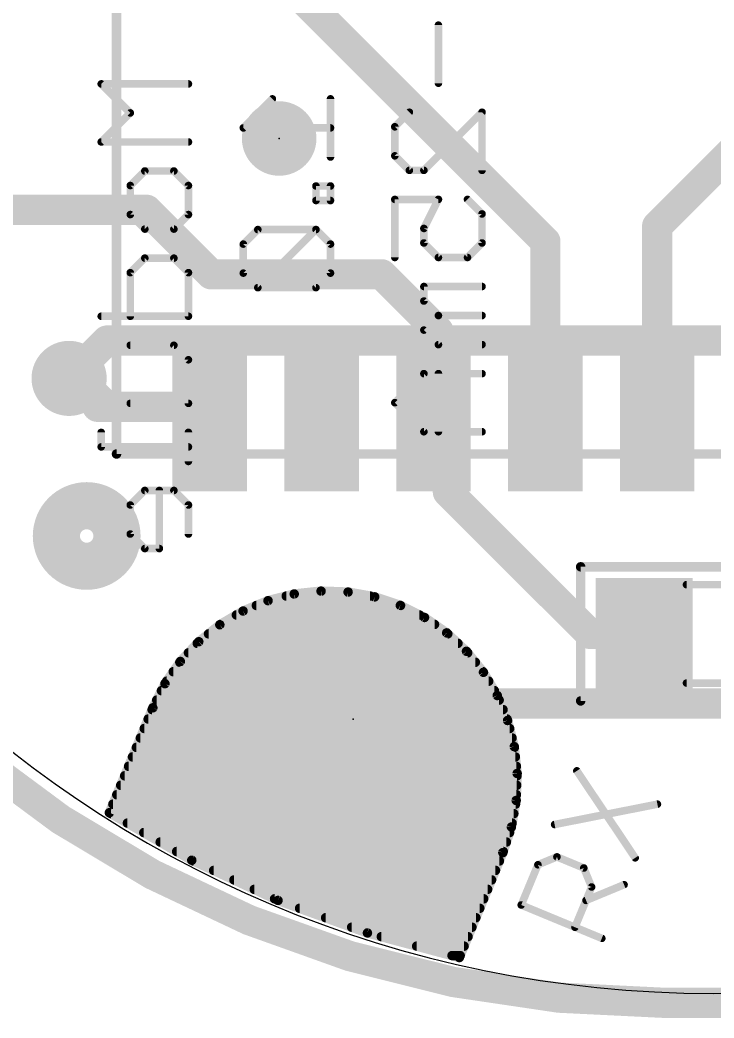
# Model space of a CAD drawing. Extents: x -15.4 to 15.4, y -15.6 to 15.4.
# Drawn here: x -9.29 to 0.01, y -15.57 to -2.17 of the extents above; entities that cross this region are included whole.
import ezdxf

# ---------------------------------------------------------------- set-up
doc = ezdxf.new("R2010")
doc.units = 0
for name, color, linetype in [('1', 12, 'CONTINUOUS'), ('16', 132, 'CONTINUOUS'), ('17', 110, 'CONTINUOUS'), ('18', 110, 'CONTINUOUS'), ('20', 53, 'CONTINUOUS'), ('21', 40, 'CONTINUOUS'), ('23', 53, 'CONTINUOUS'), ('51', 253, 'CONTINUOUS'), ('52', 253, 'CONTINUOUS')]:
    doc.layers.add(name, color=color, linetype=linetype)

# ---------------------------------------------------------------- blocks, each defined once
blk = doc.blocks.new('RECT')
blk.add_solid([(-0.5, -0.5), (0.5, -0.5), (-0.5, 0.5), (0.5, 0.5)])
blk = doc.blocks.new('PIE')
at = {"const_width": 0.5}
blk.add_lwpolyline([(0, -0.25, 1), (0, 0.25, 1), (0, -0.25)], format="xyb", dxfattribs=at)
blk = doc.blocks.new('ROUNDP')
at = {"const_width": 0.5}
blk.add_lwpolyline([(0, -0.25, 1), (0, 0.25, 1), (0, -0.25)], format="xyb", dxfattribs=at)
blk = doc.blocks.new('ROUNDV')
at = {"const_width": 0.5}
blk.add_lwpolyline([(0, -0.25, 1), (0, 0.25, 1), (0, -0.25)], format="xyb", dxfattribs=at)

msp = doc.modelspace()

# ---------------------------------------------------------------- linework, layer by layer
at = {"layer": '1'}
for points, const_width in [([(-2.25, -5.1469), (-11.684, 4.2871)], 0.4064), ([(-0.75, -4.941), (3.048, -1.143)], 0.4064), ([(-7.5971, -4.7219), (-11.684, -4.7219)], 0.4064), ([(-7.5971, -4.7219), (-6.731, -5.588)], 0.4064), ([(-0.75, -7.5), (-0.75, -4.941)], 0.4064), ([(-2.25, -7.5), (-2.25, -5.1469)], 0.4064), ([(-6.731, -5.588), (-4.445, -5.588)], 0.4064), ([(-4.445, -5.588), (-3.683, -6.35)], 0.4064), ([(-3.683, -6.35), (-3.683, -7.433)], 0.4064), ([(-8.636, -6.985), (-8.509, -6.985)], 0.4064), ([(-8.509, -6.985), (-8.128, -7.366)], 0.4064), ([(-8.128, -7.366), (-8.255, -7.366)], 0.4064), ([(-6.884, -7.366), (-8.128, -7.366)], 0.4064), ([(-6.75, -7.5), (-6.884, -7.366)], 0.4064), ([(-3.683, -7.433), (-3.75, -7.5)], 0.4064), ([(-3.556, -7.694), (-3.75, -7.5)], 0.4064), ([(-3.556, -8.509), (-3.556, -7.694)], 0.4064), ([(-1.651, -10.414), (-3.556, -8.509)], 0.4064), ([(-5.2569, -9.8399), (-5.6172, -9.8787)], 0.127), ([(-4.8947, -9.8529), (-5.2569, -9.8399)], 0.127), ([(-5.9683, -9.9683), (-6.3032, -10.107)], 0.127), ([(-5.6172, -9.8787), (-5.9683, -9.9683)], 0.127), ([(-5.7242, -9.906), (-4.6003, -9.906)], 0.127), ([(-4.538, -9.9172), (-4.8947, -9.8529)], 0.127), ([(-4.1942, -10.0317), (-4.538, -9.9172)], 0.127), ([(-6.3032, -10.107), (-6.6148, -10.2919)], 0.127), ([(-6.1245, -10.033), (-4.1915, -10.033)], 0.127), ([(-3.8701, -10.1939), (-4.1942, -10.0317)], 0.127), ([(-6.3925, -10.16), (-3.9378, -10.16)], 0.127), ([(-3.5724, -10.4006), (-3.8701, -10.1939)], 0.127), ([(-6.6148, -10.2919), (-6.897, -10.5193)], 0.127), ([(-6.6065, -10.287), (-3.736, -10.287)], 0.127), ([(-0.926, -10.414), (-1.651, -10.414)], 0.4064), ([(-6.7663, -10.414), (-3.558, -10.414)], 0.127), ([(-3.3072, -10.6475), (-3.5724, -10.4006)], 0.127), ([(-6.897, -10.5193), (-7.144, -10.7846)], 0.127), ([(-6.9172, -10.541), (-3.4216, -10.541)], 0.127), ([(-7.0354, -10.668), (-3.2907, -10.668)], 0.127), ([(-3.0798, -10.9297), (-3.3072, -10.6475)], 0.127), ([(-7.144, -10.7846), (-7.3506, -11.0822)], 0.127), ([(-7.1512, -10.795), (-3.1883, -10.795)], 0.127), ([(-7.2394, -10.922), (-3.086, -10.922)], 0.127), ([(-2.8949, -11.2414), (-3.0798, -10.9297)], 0.127), ([(-7.3506, -11.0822), (-7.5129, -11.4063)], 0.127), ([(-7.3976, -11.176), (-2.9337, -11.176)], 0.127), ([(-7.3276, -11.049), (-3.009, -11.049)], 0.127), ([(-7.4611, -11.303), (-2.8693, -11.303)], 0.127), ([(-2.7562, -11.5762), (-2.8949, -11.2414)], 0.127), ([(-7.5129, -11.4063), (-8.0961, -12.8143)], 0.127), ([(-7.5227, -11.43), (-2.8167, -11.43)], 0.127), ([(-7.5753, -11.557), (-2.7641, -11.557)], 0.127), ([(-2.6666, -11.9273), (-2.7562, -11.5762)], 0.127), ([(-7.6279, -11.684), (-2.7287, -11.684)], 0.127), ([(-7.6805, -11.811), (-2.6963, -11.811)], 0.127), ([(-7.7331, -11.938), (-2.6654, -11.938)], 0.127), ([(-2.6278, -12.2877), (-2.6666, -11.9273)], 0.127), ([(-7.7857, -12.065), (-2.6518, -12.065)], 0.127), ([(-7.8383, -12.192), (-2.6381, -12.192)], 0.127), ([(-7.8909, -12.319), (-2.6289, -12.319)], 0.127), ([(-2.6408, -12.6498), (-2.6278, -12.2877)], 0.127), ([(-7.9435, -12.446), (-2.6335, -12.446)], 0.127), ([(-7.9961, -12.573), (-2.638, -12.573)], 0.127), ([(-2.7051, -13.0065), (-2.6408, -12.6498)], 0.127), ([(-8.0487, -12.7), (-2.6498, -12.7)], 0.127), ([(-8.0961, -12.8143), (-6.991, -13.4523)], 0.127), ([(-8.0741, -12.827), (-2.6727, -12.827)], 0.127), ([(-7.8541, -12.954), (-2.6956, -12.954)], 0.127), ([(-2.8196, -13.3503), (-2.7051, -13.0065)], 0.127), ([(-7.6341, -13.081), (-2.7299, -13.081)], 0.127), ([(-7.4142, -13.208), (-2.7722, -13.208)], 0.127), ([(-7.1942, -13.335), (-2.8144, -13.335)], 0.127), ([(-6.991, -13.4523), (-5.8345, -13.9916)], 0.127), ([(-3.4028, -14.7583), (-2.8196, -13.3503)], 0.127), ([(-6.9702, -13.462), (-2.8658, -13.462)], 0.127), ([(-6.6979, -13.589), (-2.9184, -13.589)], 0.127), ([(-6.4255, -13.716), (-2.971, -13.716)], 0.127), ([(-6.1532, -13.843), (-3.0236, -13.843)], 0.127), ([(-5.8808, -13.97), (-3.0762, -13.97)], 0.127), ([(-5.8345, -13.9916), (-4.6353, -14.4281)], 0.127), ([(-5.5449, -14.097), (-3.1288, -14.097)], 0.127), ([(-5.196, -14.224), (-3.1814, -14.224)], 0.127), ([(-4.8471, -14.351), (-3.234, -14.351)], 0.127), ([(-4.6353, -14.4281), (-3.4028, -14.7583)], 0.127), ([(-4.449, -14.478), (-3.2866, -14.478)], 0.127), ([(-3.975, -14.605), (-3.3392, -14.605)], 0.127), ([(-3.501, -14.732), (-3.3919, -14.732)], 0.127)]:
    msp.add_lwpolyline(points, dxfattribs=dict(at, const_width=const_width))
for points, const_width in [([(-7.5253, -4.65, 1), (-7.669, -4.7937)], 0.2032), ([(-7.5971, -4.8235, 1), (-7.5971, -4.6203)], 0.2032), ([(-0.6484, -4.941, 1), (-0.8516, -4.941)], 0.2032), ([(-0.8218, -4.8692, 1), (-0.6782, -5.0128)], 0.2032), ([(-2.1484, -5.1469, 1), (-2.3516, -5.1469)], 0.2032), ([(-2.3218, -5.2188, 1), (-2.1782, -5.0751)], 0.2032), ([(-6.731, -5.4864, 1), (-6.731, -5.6896)], 0.2032), ([(-6.8028, -5.6598, 1), (-6.6592, -5.5162)], 0.2032), ([(-4.3732, -5.5162, 1), (-4.5168, -5.6598)], 0.2032), ([(-4.445, -5.6896, 1), (-4.445, -5.4864)], 0.2032), ([(-3.5814, -6.35, 1), (-3.7846, -6.35)], 0.2032), ([(-3.7548, -6.4218, 1), (-3.6112, -6.2782)], 0.2032), ([(-8.636, -6.8834, 1), (-8.636, -7.0866)], 0.2032), ([(-8.4372, -6.9132, 1), (-8.5808, -7.0568)], 0.2032), ([(-8.509, -7.0866, 1), (-8.509, -6.8834)], 0.2032), ([(-8.255, -7.2644, 1), (-8.255, -7.4676)], 0.2032), ([(-8.128, -7.2644, 1), (-8.128, -7.4676)], 0.2032), ([(-8.1998, -7.4378, 1), (-8.0562, -7.2942)], 0.2032), ([(-8.128, -7.4676, 1), (-8.128, -7.2644)], 0.2032), ([(-6.8122, -7.2942, 1), (-6.9558, -7.4378)], 0.2032), ([(-6.884, -7.4676, 1), (-6.884, -7.2644)], 0.2032), ([(-3.6112, -7.5048, 1), (-3.7548, -7.3612)], 0.2032), ([(-6.8218, -7.5718, 1), (-6.6782, -7.4282)], 0.2032), ([(-3.6782, -7.4282, 1), (-3.8218, -7.5718)], 0.2032), ([(-3.8218, -7.4282, 1), (-3.6782, -7.5718)], 0.2032), ([(-3.7846, -7.433, 1), (-3.5814, -7.433)], 0.2032), ([(-3.4544, -7.694, 1), (-3.6576, -7.694)], 0.2032), ([(-2.3516, -7.5, 1), (-2.1484, -7.5)], 0.2032), ([(-0.8516, -7.5, 1), (-0.6484, -7.5)], 0.2032), ([(-3.6278, -7.7658, 1), (-3.4842, -7.6222)], 0.2032), ([(-3.6576, -8.509, 1), (-3.4544, -8.509)], 0.2032), ([(-3.4842, -8.4372, 1), (-3.6278, -8.5808)], 0.2032), ([(-5.2557, -9.8082, 1), (-5.258, -9.8717)], 0.0635), ([(-5.2535, -9.8715, 1), (-5.2603, -9.8084)], 0.0635), ([(-5.9762, -9.9375, 1), (-5.9605, -9.9991)], 0.0635), ([(-5.9562, -9.9976, 1), (-5.9805, -9.939)], 0.0635), ([(-5.7242, -9.8742, 1), (-5.7242, -9.9378)], 0.0635), ([(-5.6206, -9.8471, 1), (-5.6138, -9.9103)], 0.0635), ([(-5.6093, -9.9094, 1), (-5.625, -9.8479)], 0.0635), ([(-4.8891, -9.8216, 1), (-4.9003, -9.8841)], 0.0635), ([(-4.8958, -9.8846, 1), (-4.8936, -9.8211)], 0.0635), ([(-4.6003, -9.9378, 1), (-4.6003, -9.8742)], 0.0635), ([(-4.528, -9.8871, 1), (-4.5481, -9.9474)], 0.0635), ([(-4.5437, -9.9485, 1), (-4.5324, -9.886)], 0.0635), ([(-6.3153, -10.0777, 1), (-6.291, -10.1363)], 0.0635), ([(-6.287, -10.1343, 1), (-6.3194, -10.0797)], 0.0635), ([(-6.1245, -10.0013, 1), (-6.1245, -10.0648)], 0.0635), ([(-4.18, -10.0033, 1), (-4.2084, -10.0601)], 0.0635), ([(-4.2042, -10.0618, 1), (-4.1842, -10.0015)], 0.0635), ([(-4.1915, -10.0648, 1), (-4.1915, -10.0013)], 0.0635), ([(-6.3925, -10.1282, 1), (-6.3925, -10.1918)], 0.0635), ([(-3.9378, -10.1918, 1), (-3.9378, -10.1282)], 0.0635), ([(-3.852, -10.1678, 1), (-3.8882, -10.22)], 0.0635), ([(-3.8843, -10.2223, 1), (-3.8559, -10.1655)], 0.0635), ([(-6.631, -10.2646, 1), (-6.5986, -10.3192)], 0.0635), ([(-6.6065, -10.2553, 1), (-6.6065, -10.3188)], 0.0635), ([(-6.5949, -10.3166, 1), (-6.6347, -10.2672)], 0.0635), ([(-3.736, -10.3188, 1), (-3.736, -10.2553)], 0.0635), ([(-1.651, -10.3124, 1), (-1.651, -10.5156)], 0.2032), ([(-1.7228, -10.4858, 1), (-1.5792, -10.3422)], 0.2032), ([(-0.926, -10.5156, 1), (-0.926, -10.3124)], 0.2032), ([(-6.7663, -10.3822, 1), (-6.7663, -10.4458)], 0.0635), ([(-3.5508, -10.3773, 1), (-3.5941, -10.4238)], 0.0635), ([(-3.5905, -10.4267, 1), (-3.5543, -10.3745)], 0.0635), ([(-3.558, -10.4458, 1), (-3.558, -10.3822)], 0.0635), ([(-6.9172, -10.5092, 1), (-6.9172, -10.5728)], 0.0635), ([(-6.9169, -10.4946, 1), (-6.8771, -10.544)], 0.0635), ([(-6.8738, -10.541, 1), (-6.9202, -10.4977)], 0.0635), ([(-3.4216, -10.5728, 1), (-3.4216, -10.5092)], 0.0635), ([(-7.0354, -10.6363, 1), (-7.0354, -10.6998)], 0.0635), ([(-3.2825, -10.6276, 1), (-3.3319, -10.6674)], 0.0635), ([(-3.3288, -10.6708, 1), (-3.2856, -10.6243)], 0.0635), ([(-3.2907, -10.6998, 1), (-3.2907, -10.6363)], 0.0635), ([(-7.1512, -10.7632, 1), (-7.1512, -10.8268)], 0.0635), ([(-7.1672, -10.7629, 1), (-7.1207, -10.8062)], 0.0635), ([(-7.1179, -10.8027, 1), (-7.17, -10.7664)], 0.0635), ([(-3.1883, -10.8268, 1), (-3.1883, -10.7632)], 0.0635), ([(-7.2394, -10.8902, 1), (-7.2394, -10.9538)], 0.0635), ([(-3.0525, -10.9135, 1), (-3.1071, -10.9459)], 0.0635), ([(-3.1045, -10.9496, 1), (-3.0551, -10.9098)], 0.0635), ([(-3.086, -10.9538, 1), (-3.086, -10.8902)], 0.0635), ([(-7.3976, -11.1442, 1), (-7.3976, -11.2078)], 0.0635), ([(-7.3767, -11.0641, 1), (-7.3246, -11.1004)], 0.0635), ([(-7.3222, -11.0965, 1), (-7.379, -11.068)], 0.0635), ([(-7.3276, -11.0173, 1), (-7.3276, -11.0808)], 0.0635), ([(-3.009, -11.0808, 1), (-3.009, -11.0173)], 0.0635), ([(-2.9337, -11.2078, 1), (-2.9337, -11.1442)], 0.0635), ([(-7.4611, -11.2713, 1), (-7.4611, -11.3348)], 0.0635), ([(-2.8655, -11.2292, 1), (-2.9242, -11.2535)], 0.0635), ([(-2.9222, -11.2576, 1), (-2.8676, -11.2252)], 0.0635), ([(-2.8693, -11.3348, 1), (-2.8693, -11.2713)], 0.0635), ([(-7.5227, -11.3982, 1), (-7.5227, -11.4618)], 0.0635), ([(-7.5413, -11.3921, 1), (-7.4845, -11.4205)], 0.0635), ([(-7.4835, -11.4185, 1), (-7.5422, -11.3942)], 0.0635), ([(-2.8167, -11.4618, 1), (-2.8167, -11.3982)], 0.0635), ([(-7.5753, -11.5252, 1), (-7.5753, -11.5888)], 0.0635), ([(-2.7254, -11.5683, 1), (-2.7869, -11.584)], 0.0635), ([(-2.7641, -11.5888, 1), (-2.7641, -11.5252)], 0.0635), ([(-7.6279, -11.6523, 1), (-7.6279, -11.7158)], 0.0635), ([(-2.7855, -11.5883, 1), (-2.7269, -11.564)], 0.0635), ([(-2.7287, -11.7158, 1), (-2.7287, -11.6523)], 0.0635), ([(-7.6805, -11.7792, 1), (-7.6805, -11.8428)], 0.0635), ([(-2.6963, -11.8428, 1), (-2.6963, -11.7792)], 0.0635), ([(-7.7331, -11.9063, 1), (-7.7331, -11.9698)], 0.0635), ([(-2.635, -11.9239, 1), (-2.6981, -11.9307)], 0.0635), ([(-2.6973, -11.9352, 1), (-2.6358, -11.9195)], 0.0635), ([(-2.6654, -11.9698, 1), (-2.6654, -11.9063)], 0.0635), ([(-7.7857, -12.0333, 1), (-7.7857, -12.0968)], 0.0635), ([(-2.6518, -12.0968, 1), (-2.6518, -12.0333)], 0.0635), ([(-7.8383, -12.1602, 1), (-7.8383, -12.2238)], 0.0635), ([(-2.6381, -12.2238, 1), (-2.6381, -12.1602)], 0.0635), ([(-7.8909, -12.2873, 1), (-7.8909, -12.3508)], 0.0635), ([(-2.5961, -12.2888, 1), (-2.6596, -12.2865)], 0.0635), ([(-2.6594, -12.2911, 1), (-2.5963, -12.2843)], 0.0635), ([(-2.6289, -12.3508, 1), (-2.6289, -12.2873)], 0.0635), ([(-7.9435, -12.4142, 1), (-7.9435, -12.4778)], 0.0635), ([(-2.6335, -12.4778, 1), (-2.6335, -12.4142)], 0.0635), ([(-7.9961, -12.5412, 1), (-7.9961, -12.6048)], 0.0635), ([(-2.6095, -12.6555, 1), (-2.672, -12.6442)], 0.0635), ([(-2.638, -12.6048, 1), (-2.638, -12.5412)], 0.0635), ([(-8.0487, -12.6683, 1), (-8.0487, -12.7318)], 0.0635), ([(-2.6725, -12.6487, 1), (-2.609, -12.651)], 0.0635), ([(-2.6498, -12.7318, 1), (-2.6498, -12.6683)], 0.0635), ([(-8.1254, -12.8022, 1), (-8.0667, -12.8265)], 0.0635), ([(-8.0802, -12.7868, 1), (-8.1119, -12.8418)], 0.0635), ([(-8.0741, -12.7952, 1), (-8.0741, -12.8588)], 0.0635), ([(-2.6727, -12.8588, 1), (-2.6727, -12.7952)], 0.0635), ([(-7.8541, -12.9223, 1), (-7.8541, -12.9858)], 0.0635), ([(-2.7363, -13.0009, 1), (-2.6739, -13.0121)], 0.0635), ([(-2.675, -13.0165, 1), (-2.7352, -12.9965)], 0.0635), ([(-2.6956, -12.9858, 1), (-2.6956, -12.9223)], 0.0635), ([(-7.6341, -13.0493, 1), (-7.6341, -13.1128)], 0.0635), ([(-2.7299, -13.1128, 1), (-2.7299, -13.0493)], 0.0635), ([(-7.4142, -13.1762, 1), (-7.4142, -13.2398)], 0.0635), ([(-2.7722, -13.2398, 1), (-2.7722, -13.1762)], 0.0635), ([(-7.1942, -13.3033, 1), (-7.1942, -13.3668)], 0.0635), ([(-6.9775, -13.4236, 1), (-7.0044, -13.4811)], 0.0635), ([(-7.0068, -13.4798, 1), (-6.9751, -13.4248)], 0.0635), ([(-2.8497, -13.3403, 1), (-2.7894, -13.3604)], 0.0635), ([(-2.7902, -13.3625, 1), (-2.8489, -13.3382)], 0.0635), ([(-2.8144, -13.3668, 1), (-2.8144, -13.3033)], 0.0635), ([(-6.9702, -13.4303, 1), (-6.9702, -13.4938)], 0.0635), ([(-6.6979, -13.5572, 1), (-6.6979, -13.6208)], 0.0635), ([(-2.9184, -13.6208, 1), (-2.9184, -13.5572)], 0.0635), ([(-2.8658, -13.4938, 1), (-2.8658, -13.4303)], 0.0635), ([(-6.4255, -13.6843, 1), (-6.4255, -13.7478)], 0.0635), ([(-2.971, -13.7478, 1), (-2.971, -13.6843)], 0.0635), ([(-6.1532, -13.8112, 1), (-6.1532, -13.8748)], 0.0635), ([(-3.0236, -13.8748, 1), (-3.0236, -13.8112)], 0.0635), ([(-5.8808, -13.9383, 1), (-5.8808, -14.0018)], 0.0635), ([(-5.8236, -13.9618, 1), (-5.8453, -14.0215)], 0.0635), ([(-5.8479, -14.0204, 1), (-5.821, -13.9628)], 0.0635), ([(-3.0762, -14.0018, 1), (-3.0762, -13.9383)], 0.0635), ([(-5.5449, -14.0653, 1), (-5.5449, -14.1288)], 0.0635), ([(-3.1288, -14.1288, 1), (-3.1288, -14.0653)], 0.0635), ([(-5.196, -14.1922, 1), (-5.196, -14.2558)], 0.0635), ([(-3.1814, -14.2558, 1), (-3.1814, -14.1922)], 0.0635), ([(-4.8471, -14.3193, 1), (-4.8471, -14.3828)], 0.0635), ([(-3.234, -14.3828, 1), (-3.234, -14.3193)], 0.0635), ([(-4.6271, -14.3974, 1), (-4.6436, -14.4587)], 0.0635), ([(-4.6462, -14.4579, 1), (-4.6245, -14.3982)], 0.0635), ([(-4.449, -14.4463, 1), (-4.449, -14.5098)], 0.0635), ([(-3.2866, -14.5098, 1), (-3.2866, -14.4463)], 0.0635), ([(-3.975, -14.5732, 1), (-3.975, -14.6368)], 0.0635), ([(-3.3392, -14.6368, 1), (-3.3392, -14.5732)], 0.0635), ([(-3.501, -14.7003, 1), (-3.501, -14.7638)], 0.0635), ([(-3.4321, -14.7462, 1), (-3.3734, -14.7705)], 0.0635), ([(-3.411, -14.789, 1), (-3.3945, -14.7277)], 0.0635), ([(-3.3919, -14.7638, 1), (-3.3919, -14.7003)], 0.0635)]:
    msp.add_lwpolyline(points, format="xyb", dxfattribs=dict(at, const_width=const_width))
at = {"layer": '16'}
for points, const_width in [([(-15.24, -0.762, 0.4142), (-0.635, -15.367)], 0.4064), ([(-8.128, -6.3754, 1), (-8.128, -6.5786)], 0.2032), ([(-8.0562, -6.5488, 1), (-8.1998, -6.4052)], 0.2032), ([(-8.7078, -6.9132, 1), (-8.5642, -7.0568)], 0.2032), ([(-5.2557, -9.8082, 1), (-5.258, -9.8717)], 0.0635), ([(-5.2535, -9.8715, 1), (-5.2603, -9.8084)], 0.0635), ([(-5.9762, -9.9375, 1), (-5.9605, -9.9991)], 0.0635), ([(-5.9562, -9.9976, 1), (-5.9805, -9.939)], 0.0635), ([(-5.7242, -9.8742, 1), (-5.7242, -9.9378)], 0.0635), ([(-5.6206, -9.8471, 1), (-5.6138, -9.9103)], 0.0635), ([(-5.6093, -9.9094, 1), (-5.625, -9.8479)], 0.0635), ([(-4.8891, -9.8216, 1), (-4.9003, -9.8841)], 0.0635), ([(-4.8958, -9.8846, 1), (-4.8936, -9.8211)], 0.0635), ([(-4.6003, -9.9378, 1), (-4.6003, -9.8742)], 0.0635), ([(-4.528, -9.8871, 1), (-4.5481, -9.9474)], 0.0635), ([(-4.5437, -9.9485, 1), (-4.5324, -9.886)], 0.0635), ([(-6.3153, -10.0777, 1), (-6.291, -10.1363)], 0.0635), ([(-6.287, -10.1343, 1), (-6.3194, -10.0797)], 0.0635), ([(-6.1245, -10.0013, 1), (-6.1245, -10.0648)], 0.0635), ([(-4.18, -10.0033, 1), (-4.2084, -10.0601)], 0.0635), ([(-4.2042, -10.0618, 1), (-4.1842, -10.0015)], 0.0635), ([(-4.1915, -10.0648, 1), (-4.1915, -10.0013)], 0.0635), ([(-6.3925, -10.1282, 1), (-6.3925, -10.1918)], 0.0635), ([(-3.9378, -10.1918, 1), (-3.9378, -10.1282)], 0.0635), ([(-3.852, -10.1678, 1), (-3.8882, -10.22)], 0.0635), ([(-3.8843, -10.2223, 1), (-3.8559, -10.1655)], 0.0635), ([(-6.631, -10.2646, 1), (-6.5986, -10.3192)], 0.0635), ([(-6.6065, -10.2553, 1), (-6.6065, -10.3188)], 0.0635), ([(-6.5949, -10.3166, 1), (-6.6347, -10.2672)], 0.0635), ([(-3.736, -10.3188, 1), (-3.736, -10.2553)], 0.0635), ([(-6.7663, -10.3822, 1), (-6.7663, -10.4458)], 0.0635), ([(-3.5508, -10.3773, 1), (-3.5941, -10.4238)], 0.0635), ([(-3.5905, -10.4267, 1), (-3.5543, -10.3745)], 0.0635), ([(-3.558, -10.4458, 1), (-3.558, -10.3822)], 0.0635), ([(-6.9172, -10.5092, 1), (-6.9172, -10.5728)], 0.0635), ([(-6.9169, -10.4946, 1), (-6.8771, -10.544)], 0.0635), ([(-6.8738, -10.541, 1), (-6.9202, -10.4977)], 0.0635), ([(-3.4216, -10.5728, 1), (-3.4216, -10.5092)], 0.0635), ([(-7.0354, -10.6363, 1), (-7.0354, -10.6998)], 0.0635), ([(-3.2825, -10.6276, 1), (-3.3319, -10.6674)], 0.0635), ([(-3.3288, -10.6708, 1), (-3.2856, -10.6243)], 0.0635), ([(-3.2907, -10.6998, 1), (-3.2907, -10.6363)], 0.0635), ([(-7.1512, -10.7632, 1), (-7.1512, -10.8268)], 0.0635), ([(-7.1672, -10.7629, 1), (-7.1207, -10.8062)], 0.0635), ([(-7.1179, -10.8027, 1), (-7.17, -10.7664)], 0.0635), ([(-3.1883, -10.8268, 1), (-3.1883, -10.7632)], 0.0635), ([(-7.2394, -10.8902, 1), (-7.2394, -10.9538)], 0.0635), ([(-3.0525, -10.9135, 1), (-3.1071, -10.9459)], 0.0635), ([(-3.1045, -10.9496, 1), (-3.0551, -10.9098)], 0.0635), ([(-3.086, -10.9538, 1), (-3.086, -10.8902)], 0.0635), ([(-7.3976, -11.1442, 1), (-7.3976, -11.2078)], 0.0635), ([(-7.3767, -11.0641, 1), (-7.3246, -11.1004)], 0.0635), ([(-7.3222, -11.0965, 1), (-7.379, -11.068)], 0.0635), ([(-7.3276, -11.0173, 1), (-7.3276, -11.0808)], 0.0635), ([(-3.009, -11.0808, 1), (-3.009, -11.0173)], 0.0635), ([(-2.9337, -11.2078, 1), (-2.9337, -11.1442)], 0.0635), ([(-7.4611, -11.2713, 1), (-7.4611, -11.3348)], 0.0635), ([(-4.826, -11.2477, 1), (-4.826, -11.4509)], 0.2032), ([(-4.7244, -11.3493, 1), (-4.9276, -11.3493)], 0.2032), ([(-2.8655, -11.2292, 1), (-2.9242, -11.2535)], 0.0635), ([(-2.9222, -11.2576, 1), (-2.8676, -11.2252)], 0.0635), ([(-2.8693, -11.3348, 1), (-2.8693, -11.2713)], 0.0635), ([(-7.5227, -11.3982, 1), (-7.5227, -11.4618)], 0.0635), ([(-7.5413, -11.3921, 1), (-7.4845, -11.4205)], 0.0635), ([(-7.4835, -11.4185, 1), (-7.5422, -11.3942)], 0.0635), ([(-2.8167, -11.4618, 1), (-2.8167, -11.3982)], 0.0635), ([(-7.5753, -11.5252, 1), (-7.5753, -11.5888)], 0.0635), ([(-4.9276, -11.557, 1), (-4.7244, -11.557)], 0.2032), ([(-2.7254, -11.5683, 1), (-2.7869, -11.584)], 0.0635), ([(-2.7641, -11.5888, 1), (-2.7641, -11.5252)], 0.0635), ([(-7.6279, -11.6523, 1), (-7.6279, -11.7158)], 0.0635), ([(-2.7855, -11.5883, 1), (-2.7269, -11.564)], 0.0635), ([(-2.7287, -11.7158, 1), (-2.7287, -11.6523)], 0.0635), ([(-7.6805, -11.7792, 1), (-7.6805, -11.8428)], 0.0635), ([(-2.6963, -11.8428, 1), (-2.6963, -11.7792)], 0.0635), ([(-7.7331, -11.9063, 1), (-7.7331, -11.9698)], 0.0635), ([(-2.635, -11.9239, 1), (-2.6981, -11.9307)], 0.0635), ([(-2.6973, -11.9352, 1), (-2.6358, -11.9195)], 0.0635), ([(-2.6654, -11.9698, 1), (-2.6654, -11.9063)], 0.0635), ([(-7.7857, -12.0333, 1), (-7.7857, -12.0968)], 0.0635), ([(-2.6518, -12.0968, 1), (-2.6518, -12.0333)], 0.0635), ([(-7.8383, -12.1602, 1), (-7.8383, -12.2238)], 0.0635), ([(-2.6381, -12.2238, 1), (-2.6381, -12.1602)], 0.0635), ([(-7.8909, -12.2873, 1), (-7.8909, -12.3508)], 0.0635), ([(-2.5961, -12.2888, 1), (-2.6596, -12.2865)], 0.0635), ([(-2.6594, -12.2911, 1), (-2.5963, -12.2843)], 0.0635), ([(-2.6289, -12.3508, 1), (-2.6289, -12.2873)], 0.0635), ([(-7.9435, -12.4142, 1), (-7.9435, -12.4778)], 0.0635), ([(-2.6335, -12.4778, 1), (-2.6335, -12.4142)], 0.0635), ([(-7.9961, -12.5412, 1), (-7.9961, -12.6048)], 0.0635), ([(-2.6095, -12.6555, 1), (-2.672, -12.6442)], 0.0635), ([(-2.638, -12.6048, 1), (-2.638, -12.5412)], 0.0635), ([(-8.0487, -12.6683, 1), (-8.0487, -12.7318)], 0.0635), ([(-2.6725, -12.6487, 1), (-2.609, -12.651)], 0.0635), ([(-2.6498, -12.7318, 1), (-2.6498, -12.6683)], 0.0635), ([(-8.1254, -12.8022, 1), (-8.0667, -12.8265)], 0.0635), ([(-8.0802, -12.7868, 1), (-8.1119, -12.8418)], 0.0635), ([(-8.0741, -12.7952, 1), (-8.0741, -12.8588)], 0.0635), ([(-2.6727, -12.8588, 1), (-2.6727, -12.7952)], 0.0635), ([(-7.8541, -12.9223, 1), (-7.8541, -12.9858)], 0.0635), ([(-2.7363, -13.0009, 1), (-2.6739, -13.0121)], 0.0635), ([(-2.675, -13.0165, 1), (-2.7352, -12.9965)], 0.0635), ([(-2.6956, -12.9858, 1), (-2.6956, -12.9223)], 0.0635), ([(-7.6341, -13.0493, 1), (-7.6341, -13.1128)], 0.0635), ([(-2.7299, -13.1128, 1), (-2.7299, -13.0493)], 0.0635), ([(-7.4142, -13.1762, 1), (-7.4142, -13.2398)], 0.0635), ([(-2.7722, -13.2398, 1), (-2.7722, -13.1762)], 0.0635), ([(-7.1942, -13.3033, 1), (-7.1942, -13.3668)], 0.0635), ([(-6.9775, -13.4236, 1), (-7.0044, -13.4811)], 0.0635), ([(-7.0068, -13.4798, 1), (-6.9751, -13.4248)], 0.0635), ([(-2.8497, -13.3403, 1), (-2.7894, -13.3604)], 0.0635), ([(-2.7902, -13.3625, 1), (-2.8489, -13.3382)], 0.0635), ([(-2.8144, -13.3668, 1), (-2.8144, -13.3033)], 0.0635), ([(-6.9702, -13.4303, 1), (-6.9702, -13.4938)], 0.0635), ([(-6.6979, -13.5572, 1), (-6.6979, -13.6208)], 0.0635), ([(-2.9184, -13.6208, 1), (-2.9184, -13.5572)], 0.0635), ([(-2.8658, -13.4938, 1), (-2.8658, -13.4303)], 0.0635), ([(-6.4255, -13.6843, 1), (-6.4255, -13.7478)], 0.0635), ([(-2.971, -13.7478, 1), (-2.971, -13.6843)], 0.0635), ([(-6.1532, -13.8112, 1), (-6.1532, -13.8748)], 0.0635), ([(-3.0236, -13.8748, 1), (-3.0236, -13.8112)], 0.0635), ([(-5.8808, -13.9383, 1), (-5.8808, -14.0018)], 0.0635), ([(-5.8236, -13.9618, 1), (-5.8453, -14.0215)], 0.0635), ([(-5.8479, -14.0204, 1), (-5.821, -13.9628)], 0.0635), ([(-3.0762, -14.0018, 1), (-3.0762, -13.9383)], 0.0635), ([(-5.5449, -14.0653, 1), (-5.5449, -14.1288)], 0.0635), ([(-3.1288, -14.1288, 1), (-3.1288, -14.0653)], 0.0635), ([(-5.196, -14.1922, 1), (-5.196, -14.2558)], 0.0635), ([(-3.1814, -14.2558, 1), (-3.1814, -14.1922)], 0.0635), ([(-4.8471, -14.3193, 1), (-4.8471, -14.3828)], 0.0635), ([(-3.234, -14.3828, 1), (-3.234, -14.3193)], 0.0635), ([(-4.6271, -14.3974, 1), (-4.6436, -14.4587)], 0.0635), ([(-4.6462, -14.4579, 1), (-4.6245, -14.3982)], 0.0635), ([(-4.449, -14.4463, 1), (-4.449, -14.5098)], 0.0635), ([(-3.2866, -14.5098, 1), (-3.2866, -14.4463)], 0.0635), ([(-3.975, -14.5732, 1), (-3.975, -14.6368)], 0.0635), ([(-3.3392, -14.6368, 1), (-3.3392, -14.5732)], 0.0635), ([(-3.501, -14.7003, 1), (-3.501, -14.7638)], 0.0635), ([(-3.4321, -14.7462, 1), (-3.3734, -14.7705)], 0.0635), ([(-3.411, -14.789, 1), (-3.3945, -14.7277)], 0.0635), ([(-3.3919, -14.7638, 1), (-3.3919, -14.7003)], 0.0635), ([(-0.635, -15.2654, 1), (-0.635, -15.4686)], 0.2032), ([(-0.635, -15.4686, 1), (-0.635, -15.2654)], 0.2032)]:
    msp.add_lwpolyline(points, format="xyb", dxfattribs=dict(at, const_width=const_width))
for points, const_width in [([(-8.128, -6.477), (-8.636, -6.985)], 0.4064), ([(-8.128, -6.477), (0.889, -6.477)], 0.4064), ([(-5.2569, -9.8399), (-5.6172, -9.8787)], 0.127), ([(-4.8947, -9.8529), (-5.2569, -9.8399)], 0.127), ([(-5.9683, -9.9683), (-6.3032, -10.107)], 0.127), ([(-5.6172, -9.8787), (-5.9683, -9.9683)], 0.127), ([(-5.7242, -9.906), (-4.6003, -9.906)], 0.127), ([(-4.538, -9.9172), (-4.8947, -9.8529)], 0.127), ([(-4.1942, -10.0317), (-4.538, -9.9172)], 0.127), ([(-6.3032, -10.107), (-6.6148, -10.2919)], 0.127), ([(-6.1245, -10.033), (-4.1915, -10.033)], 0.127), ([(-3.8701, -10.1939), (-4.1942, -10.0317)], 0.127), ([(-6.3925, -10.16), (-3.9378, -10.16)], 0.127), ([(-3.5724, -10.4006), (-3.8701, -10.1939)], 0.127), ([(-6.6148, -10.2919), (-6.897, -10.5193)], 0.127), ([(-6.6065, -10.287), (-3.736, -10.287)], 0.127), ([(-6.7663, -10.414), (-3.558, -10.414)], 0.127), ([(-3.3072, -10.6475), (-3.5724, -10.4006)], 0.127), ([(-6.897, -10.5193), (-7.144, -10.7846)], 0.127), ([(-6.9172, -10.541), (-3.4216, -10.541)], 0.127), ([(-7.0354, -10.668), (-3.2907, -10.668)], 0.127), ([(-3.0798, -10.9297), (-3.3072, -10.6475)], 0.127), ([(-7.144, -10.7846), (-7.3506, -11.0822)], 0.127), ([(-7.1512, -10.795), (-3.1883, -10.795)], 0.127), ([(-7.2394, -10.922), (-3.086, -10.922)], 0.127), ([(-2.8949, -11.2414), (-3.0798, -10.9297)], 0.127), ([(-7.3506, -11.0822), (-7.5129, -11.4063)], 0.127), ([(-7.3976, -11.176), (-2.9337, -11.176)], 0.127), ([(-7.3276, -11.049), (-3.009, -11.049)], 0.127), ([(-7.4611, -11.303), (-2.8693, -11.303)], 0.127), ([(1.8587, -11.3493), (-4.826, -11.3493)], 0.4064), ([(-4.826, -11.3493), (-4.826, -11.557)], 0.4064), ([(-2.7562, -11.5762), (-2.8949, -11.2414)], 0.127), ([(-7.5129, -11.4063), (-8.0961, -12.8143)], 0.127), ([(-7.5227, -11.43), (-2.8167, -11.43)], 0.127), ([(-7.5753, -11.557), (-2.7641, -11.557)], 0.127), ([(-2.6666, -11.9273), (-2.7562, -11.5762)], 0.127), ([(-7.6279, -11.684), (-2.7287, -11.684)], 0.127), ([(-7.6805, -11.811), (-2.6963, -11.811)], 0.127), ([(-7.7331, -11.938), (-2.6654, -11.938)], 0.127), ([(-2.6278, -12.2877), (-2.6666, -11.9273)], 0.127), ([(-7.7857, -12.065), (-2.6518, -12.065)], 0.127), ([(-7.8383, -12.192), (-2.6381, -12.192)], 0.127), ([(-7.8909, -12.319), (-2.6289, -12.319)], 0.127), ([(-2.6408, -12.6498), (-2.6278, -12.2877)], 0.127), ([(-7.9435, -12.446), (-2.6335, -12.446)], 0.127), ([(-7.9961, -12.573), (-2.638, -12.573)], 0.127), ([(-2.7051, -13.0065), (-2.6408, -12.6498)], 0.127), ([(-8.0487, -12.7), (-2.6498, -12.7)], 0.127), ([(-8.0961, -12.8143), (-6.991, -13.4523)], 0.127), ([(-8.0741, -12.827), (-2.6727, -12.827)], 0.127), ([(-7.8541, -12.954), (-2.6956, -12.954)], 0.127), ([(-2.8196, -13.3503), (-2.7051, -13.0065)], 0.127), ([(-7.6341, -13.081), (-2.7299, -13.081)], 0.127), ([(-7.4142, -13.208), (-2.7722, -13.208)], 0.127), ([(-7.1942, -13.335), (-2.8144, -13.335)], 0.127), ([(-6.991, -13.4523), (-5.8345, -13.9916)], 0.127), ([(-3.4028, -14.7583), (-2.8196, -13.3503)], 0.127), ([(-6.9702, -13.462), (-2.8658, -13.462)], 0.127), ([(-6.6979, -13.589), (-2.9184, -13.589)], 0.127), ([(-6.4255, -13.716), (-2.971, -13.716)], 0.127), ([(-6.1532, -13.843), (-3.0236, -13.843)], 0.127), ([(-5.8808, -13.97), (-3.0762, -13.97)], 0.127), ([(-5.8345, -13.9916), (-4.6353, -14.4281)], 0.127), ([(-5.5449, -14.097), (-3.1288, -14.097)], 0.127), ([(-5.196, -14.224), (-3.1814, -14.224)], 0.127), ([(-4.8471, -14.351), (-3.234, -14.351)], 0.127), ([(-4.6353, -14.4281), (-3.4028, -14.7583)], 0.127), ([(-4.449, -14.478), (-3.2866, -14.478)], 0.127), ([(-3.975, -14.605), (-3.3392, -14.605)], 0.127), ([(-3.501, -14.732), (-3.3919, -14.732)], 0.127), ([(-0.635, -15.367), (0.381, -15.367)], 0.4064)]:
    msp.add_lwpolyline(points, dxfattribs=dict(at, const_width=const_width))
at = {"layer": '20'}
for start, end in [(180, 270), (270, 0)]:
    msp.add_arc((0, 0), 15.24, start, end, dxfattribs=at)
at = {"layer": '21'}
for points, const_width in [([(-8, -8), (-8, 8)], 0.127), ([(-1.776, -11.314), (-1.776, -9.514)], 0.127), ([(-1.776, -9.514), (1.824, -9.514)], 0.127), ([(1.824, -11.314), (-1.776, -11.314)], 0.127), ([(-1.8272, -12.2523), (-1.0452, -13.4201)], 0.1016), ([(-2.1256, -12.9726), (-0.7468, -12.6998)], 0.1016), ([(-2.3493, -13.5128), (-2.0947, -13.4073)], 0.1016), ([(-2.0947, -13.4073), (-1.7345, -13.5565)], 0.1016), ([(-2.5731, -14.053), (-2.3493, -13.5128)], 0.1016), ([(-1.7345, -13.5565), (-1.6291, -13.8111)], 0.1016), ([(-1.6291, -13.8111), (-1.8528, -14.3513)], 0.1016), ([(-1.7036, -13.9912), (-1.1943, -13.7802)], 0.1016), ([(-1.4927, -14.5005), (-2.5731, -14.053)], 0.1016)]:
    msp.add_lwpolyline(points, dxfattribs=dict(at, const_width=const_width))
for points, const_width in [([(-8.0318, -8, 1), (-7.9683, -8)], 0.0635), ([(-8.4, -9.4162, 1), (-8.4, -8.7838, 1), (-8.4, -9.4162)], 0.8128), ([(-1.7443, -9.514, 1), (-1.8077, -9.514)], 0.0635), ([(-1.776, -9.4823, 1), (-1.776, -9.5458)], 0.0635), ([(-1.776, -11.2822, 1), (-1.776, -11.3458)], 0.0635), ([(-1.8077, -11.314, 1), (-1.7443, -11.314)], 0.0635), ([(-1.8061, -12.2382, 1), (-1.8483, -12.2665)], 0.0508), ([(-0.7419, -12.7248, 1), (-0.7518, -12.6749)], 0.0508), ([(-2.1305, -12.9477, 1), (-2.1206, -12.9975)], 0.0508), ([(-2.0849, -13.3838, 1), (-2.1044, -13.4308)], 0.0508), ([(-2.0849, -13.4308, 1), (-2.1044, -13.3838)], 0.0508), ([(-1.0663, -13.4342, 1), (-1.0241, -13.406)], 0.0508), ([(-2.359, -13.4893, 1), (-2.3396, -13.5363)], 0.0508), ([(-2.3258, -13.5225, 1), (-2.3728, -13.5031)], 0.0508), ([(-1.7111, -13.5468, 1), (-1.758, -13.5662)], 0.0508), ([(-1.7443, -13.5799, 1), (-1.7248, -13.533)], 0.0508), ([(-1.6056, -13.8208, 1), (-1.6525, -13.8014)], 0.0508), ([(-1.6525, -13.8208, 1), (-1.6056, -13.8014)], 0.0508), ([(-1.1846, -13.8037, 1), (-1.2041, -13.7568)], 0.0508), ([(-2.5633, -14.0295, 1), (-2.5828, -14.0764)], 0.0508), ([(-2.5965, -14.0433, 1), (-2.5496, -14.0627)], 0.0508), ([(-1.7134, -13.9677, 1), (-1.6939, -14.0147)], 0.0508), ([(-1.8763, -14.3416, 1), (-1.8293, -14.361)], 0.0508), ([(-1.5024, -14.524, 1), (-1.483, -14.477)], 0.0508)]:
    msp.add_lwpolyline(points, format="xyb", dxfattribs=dict(at, const_width=const_width))
at = {"layer": '23'}
for p in [(-5.819, -3.765), (-4.826, -11.557)]:
    msp.add_point(p, dxfattribs=at)
at = {"layer": '51'}
for points, const_width in [([(-8, -8), (-8, 8)], 0.127), ([(8, -8), (-8, -8)], 0.127), ([(0.38, -9.754), (-0.357, -9.754)], 0.1016), ([(0.405, -11.074), (-0.357, -11.074)], 0.1016)]:
    msp.add_lwpolyline(points, dxfattribs=dict(at, const_width=const_width))
for points, const_width in [([(-8.0318, -8, 1), (-7.9683, -8)], 0.0635), ([(-8, -7.9683, 1), (-8, -8.0318)], 0.0635), ([(-0.357, -9.7286, 1), (-0.357, -9.7794)], 0.0508), ([(-0.357, -11.0486, 1), (-0.357, -11.0994)], 0.0508)]:
    msp.add_lwpolyline(points, format="xyb", dxfattribs=dict(at, const_width=const_width))
at = {"layer": '52', "const_width": 0.1016}
for points in [[(-3.6835, -2.2437), (-3.6835, -3.0233)], [(-7.0358, -3.0321), (-8.2052, -3.0321)], [(-8.2052, -3.0321), (-7.8154, -3.4219)], [(-5.9104, -3.2333), (-6.3002, -3.6231)], [(-5.1308, -3.2333), (-5.1308, -4.0129)], [(-7.8154, -3.4219), (-8.2052, -3.8117)], [(-4.2682, -3.608), (-4.0733, -3.4131)], [(-3.0988, -3.4131), (-3.8784, -4.1927)], [(-3.0988, -4.1927), (-3.0988, -3.4131)], [(-6.3002, -3.6231), (-5.1308, -3.6231)], [(-4.2682, -3.9978), (-4.2682, -3.608)], [(-8.2052, -3.8117), (-7.0358, -3.8117)], [(-4.0733, -4.1927), (-4.2682, -3.9978)], [(-7.8154, -4.3964), (-7.6205, -4.2015)], [(-7.6205, -4.2015), (-7.2307, -4.2015)], [(-7.2307, -4.2015), (-7.0358, -4.3964)], [(-3.8784, -4.1927), (-4.0733, -4.1927)], [(-7.8154, -4.7862), (-7.8154, -4.3964)], [(-7.0358, -4.3964), (-7.0358, -4.7862)], [(-5.1308, -4.4027), (-5.3257, -4.4027)], [(-5.3257, -4.4027), (-5.3257, -4.5976)], [(-5.1308, -4.5976), (-5.1308, -4.4027)], [(-5.3257, -4.5976), (-5.1308, -4.5976)], [(-4.2682, -5.3621), (-4.2682, -4.5825)], [(-4.2682, -4.5825), (-3.6835, -4.5825)], [(-3.6835, -4.5825), (-3.8784, -4.9723)], [(-3.0988, -4.7774), (-3.2937, -4.5825)], [(-7.6205, -4.9811), (-7.8154, -4.7862)], [(-7.0358, -4.7862), (-7.2307, -4.9811)], [(-3.0988, -5.1672), (-3.0988, -4.7774)], [(-7.2307, -4.9811), (-7.6205, -4.9811)], [(-6.1053, -4.9874), (-6.3002, -5.1823)], [(-5.3257, -4.9874), (-6.1053, -4.9874)], [(-5.3257, -4.9874), (-6.1053, -5.767)], [(-5.1308, -5.1823), (-5.3257, -4.9874)], [(-3.8784, -4.9723), (-3.8784, -5.1672)], [(-6.3002, -5.1823), (-6.3002, -5.5721)], [(-5.1308, -5.5721), (-5.1308, -5.1823)], [(-3.8784, -5.1672), (-3.6835, -5.3621)], [(-3.2937, -5.3621), (-3.0988, -5.1672)], [(-7.6205, -5.3709), (-7.8154, -5.5658)], [(-7.2307, -5.3709), (-7.6205, -5.3709)], [(-7.0358, -5.5658), (-7.2307, -5.3709)], [(-3.6835, -5.3621), (-3.2937, -5.3621)], [(-7.8154, -5.5658), (-7.8154, -6.1505)], [(-7.0358, -6.1505), (-7.0358, -5.5658)], [(-6.3002, -5.5721), (-6.1053, -5.767)], [(-5.3257, -5.767), (-5.1308, -5.5721)], [(-6.1053, -5.767), (-5.3257, -5.767)], [(-3.0988, -5.7519), (-3.8784, -5.7519)], [(-3.8784, -5.7519), (-3.8784, -5.9468)], [(-3.8784, -5.9468), (-3.6835, -6.1417)], [(-8.2052, -6.1505), (-7.0358, -6.1505)], [(-3.6835, -6.1417), (-3.8784, -6.3366)], [(-3.6835, -6.1417), (-3.0988, -6.1417)], [(-3.8784, -6.3366), (-3.6835, -6.5315)], [(-7.8154, -6.5403), (-7.2307, -6.5403)], [(-7.2307, -6.5403), (-7.0358, -6.7352)], [(-3.6835, -6.5315), (-3.0988, -6.5315)], [(-7.0358, -6.7352), (-7.0358, -7.3199)], [(-3.8784, -6.9213), (-4.2682, -7.3111)], [(-3.0988, -6.9213), (-3.8784, -6.9213)], [(-3.6835, -6.9213), (-3.6835, -7.7009)], [(-7.0358, -7.3199), (-7.8154, -7.3199)], [(-4.2682, -7.3111), (-3.8784, -7.7009)], [(-8.2052, -7.7097), (-8.2052, -7.9046)], [(-7.0358, -7.7097), (-7.0358, -8.0995)], [(-3.8784, -7.7009), (-3.0988, -7.7009)], [(-8.2052, -7.9046), (-7.0358, -7.9046)], [(-7.6205, -8.4893), (-7.8154, -8.6842)], [(-7.2307, -8.4893), (-7.6205, -8.4893)], [(-7.4256, -9.2689), (-7.4256, -8.4893)], [(-7.0358, -8.6842), (-7.2307, -8.4893)], [(-7.8154, -8.6842), (-7.8154, -9.0739)], [(-7.0358, -9.0739), (-7.0358, -8.6842)], [(-7.8154, -9.0739), (-7.6205, -9.2689)], [(-7.6205, -9.2689), (-7.4256, -9.2689)]]:
    msp.add_lwpolyline(points, dxfattribs=at)
at = {"layer": '52', "const_width": 0.0508}
for points in [[(-3.6581, -2.2437, 1), (-3.7089, -2.2437)], [(-8.1872, -3.0141, 1), (-8.2232, -3.05)], [(-8.2052, -3.0067, 1), (-8.2052, -3.0575)], [(-7.0358, -3.0575, 1), (-7.0358, -3.0067)], [(-3.7089, -3.0233, 1), (-3.6581, -3.0233)], [(-5.8924, -3.2512, 1), (-5.9284, -3.2153)], [(-5.1054, -3.2333, 1), (-5.1562, -3.2333)], [(-7.7974, -3.4398, 1), (-7.8334, -3.4039)], [(-7.8334, -3.4398, 1), (-7.7974, -3.4039)], [(-4.0553, -3.431, 1), (-4.0913, -3.3951)], [(-3.0734, -3.4131, 1), (-3.1242, -3.4131)], [(-3.0808, -3.431, 1), (-3.1168, -3.3951)], [(-6.3002, -3.5977, 1), (-6.3002, -3.6485)], [(-6.3182, -3.6051, 1), (-6.2822, -3.641)], [(-5.1308, -3.6485, 1), (-5.1308, -3.5977)], [(-4.2428, -3.608, 1), (-4.2936, -3.608)], [(-4.2862, -3.59, 1), (-4.2502, -3.6259)], [(-8.2052, -3.7863, 1), (-8.2052, -3.8371)], [(-8.2232, -3.7937, 1), (-8.1872, -3.8296)], [(-7.0358, -3.8371, 1), (-7.0358, -3.7863)], [(-5.1562, -4.0129, 1), (-5.1054, -4.0129)], [(-4.2502, -3.9798, 1), (-4.2862, -4.0157)], [(-4.2936, -3.9978, 1), (-4.2428, -3.9978)], [(-7.6205, -4.1761, 1), (-7.6205, -4.2269)], [(-7.6025, -4.2194, 1), (-7.6385, -4.1835)], [(-7.2127, -4.1835, 1), (-7.2487, -4.2194)], [(-7.2307, -4.2269, 1), (-7.2307, -4.1761)], [(-4.0733, -4.1673, 1), (-4.0733, -4.2181)], [(-4.0913, -4.2106, 1), (-4.0553, -4.1747)], [(-3.8964, -4.1747, 1), (-3.8604, -4.2106)], [(-3.8784, -4.2181, 1), (-3.8784, -4.1673)], [(-3.1242, -4.1927, 1), (-3.0734, -4.1927)], [(-7.79, -4.3964, 1), (-7.8408, -4.3964)], [(-7.8334, -4.3784, 1), (-7.7974, -4.4143)], [(-7.0104, -4.3964, 1), (-7.0612, -4.3964)], [(-7.0538, -4.4143, 1), (-7.0178, -4.3784)], [(-5.3257, -4.3773, 1), (-5.3257, -4.4281)], [(-5.3003, -4.4027, 1), (-5.3511, -4.4027)], [(-5.1054, -4.4027, 1), (-5.1562, -4.4027)], [(-5.1308, -4.4281, 1), (-5.1308, -4.3773)], [(-5.3257, -4.5722, 1), (-5.3257, -4.623)], [(-5.1308, -4.623, 1), (-5.1308, -4.5722)], [(-4.2428, -4.5825, 1), (-4.2936, -4.5825)], [(-4.2682, -4.5571, 1), (-4.2682, -4.6079)], [(-3.6608, -4.5938, 1), (-3.7062, -4.5711)], [(-3.6835, -4.6079, 1), (-3.6835, -4.5571)], [(-3.2757, -4.5645, 1), (-3.3117, -4.6004)], [(-5.3511, -4.5976, 1), (-5.3003, -4.5976)], [(-5.1562, -4.5976, 1), (-5.1054, -4.5976)], [(-7.7974, -4.7682, 1), (-7.8334, -4.8041)], [(-7.8408, -4.7862, 1), (-7.79, -4.7862)], [(-7.0612, -4.7862, 1), (-7.0104, -4.7862)], [(-7.0178, -4.8041, 1), (-7.0538, -4.7682)], [(-3.0734, -4.7774, 1), (-3.1242, -4.7774)], [(-3.1168, -4.7953, 1), (-3.0808, -4.7594)], [(-7.6205, -4.9557, 1), (-7.6205, -5.0065)], [(-7.6385, -4.999, 1), (-7.6025, -4.9631)], [(-7.2487, -4.9631, 1), (-7.2127, -4.999)], [(-7.2307, -5.0065, 1), (-7.2307, -4.9557)], [(-6.1053, -4.962, 1), (-6.1053, -5.0128)], [(-6.0873, -5.0053, 1), (-6.1233, -4.9694)], [(-5.3077, -4.9694, 1), (-5.3437, -5.0053)], [(-5.3077, -5.0053, 1), (-5.3437, -4.9694)], [(-5.3257, -5.0128, 1), (-5.3257, -4.962)], [(-3.853, -4.9723, 1), (-3.9038, -4.9723)], [(-3.9011, -4.9609, 1), (-3.8557, -4.9836)], [(-6.2748, -5.1823, 1), (-6.3256, -5.1823)], [(-6.3182, -5.1643, 1), (-6.2822, -5.2002)], [(-5.1054, -5.1823, 1), (-5.1562, -5.1823)], [(-5.1488, -5.2002, 1), (-5.1128, -5.1643)], [(-3.8604, -5.1492, 1), (-3.8964, -5.1851)], [(-3.9038, -5.1672, 1), (-3.853, -5.1672)], [(-3.1242, -5.1672, 1), (-3.0734, -5.1672)], [(-3.0808, -5.1851, 1), (-3.1168, -5.1492)], [(-7.6205, -5.3455, 1), (-7.6205, -5.3963)], [(-7.6025, -5.3888, 1), (-7.6385, -5.3529)], [(-7.2127, -5.3529, 1), (-7.2487, -5.3888)], [(-7.2307, -5.3963, 1), (-7.2307, -5.3455)], [(-4.2936, -5.3621, 1), (-4.2428, -5.3621)], [(-3.6835, -5.3367, 1), (-3.6835, -5.3875)], [(-3.7015, -5.38, 1), (-3.6655, -5.3441)], [(-3.3117, -5.3441, 1), (-3.2757, -5.38)], [(-3.2937, -5.3875, 1), (-3.2937, -5.3367)], [(-7.79, -5.5658, 1), (-7.8408, -5.5658)], [(-7.8334, -5.5478, 1), (-7.7974, -5.5837)], [(-7.0104, -5.5658, 1), (-7.0612, -5.5658)], [(-7.0538, -5.5837, 1), (-7.0178, -5.5478)], [(-6.2822, -5.5541, 1), (-6.3182, -5.59)], [(-6.3256, -5.5721, 1), (-6.2748, -5.5721)], [(-5.1562, -5.5721, 1), (-5.1054, -5.5721)], [(-5.1128, -5.59, 1), (-5.1488, -5.5541)], [(-6.1053, -5.7416, 1), (-6.1053, -5.7924)], [(-6.1233, -5.749, 1), (-6.0873, -5.7849)], [(-6.1233, -5.7849, 1), (-6.0873, -5.749)], [(-5.3437, -5.749, 1), (-5.3077, -5.7849)], [(-5.3257, -5.7924, 1), (-5.3257, -5.7416)], [(-3.8784, -5.7265, 1), (-3.8784, -5.7773)], [(-3.853, -5.7519, 1), (-3.9038, -5.7519)], [(-3.0988, -5.7773, 1), (-3.0988, -5.7265)], [(-3.8604, -5.9288, 1), (-3.8964, -5.9647)], [(-3.9038, -5.9468, 1), (-3.853, -5.9468)], [(-8.2052, -6.1251, 1), (-8.2052, -6.1759)], [(-7.8408, -6.1505, 1), (-7.79, -6.1505)], [(-7.0612, -6.1505, 1), (-7.0104, -6.1505)], [(-7.0358, -6.1759, 1), (-7.0358, -6.1251)], [(-3.6835, -6.1163, 1), (-3.6835, -6.1671)], [(-3.6655, -6.1596, 1), (-3.7015, -6.1237)], [(-3.7015, -6.1596, 1), (-3.6655, -6.1237)], [(-3.0988, -6.1671, 1), (-3.0988, -6.1163)], [(-3.8604, -6.3186, 1), (-3.8964, -6.3545)], [(-3.8964, -6.3186, 1), (-3.8604, -6.3545)], [(-7.8154, -6.5149, 1), (-7.8154, -6.5657)], [(-7.2127, -6.5223, 1), (-7.2487, -6.5582)], [(-7.2307, -6.5657, 1), (-7.2307, -6.5149)], [(-3.6835, -6.5061, 1), (-3.6835, -6.5569)], [(-3.7015, -6.5494, 1), (-3.6655, -6.5135)], [(-3.0988, -6.5569, 1), (-3.0988, -6.5061)], [(-7.0104, -6.7352, 1), (-7.0612, -6.7352)], [(-7.0538, -6.7531, 1), (-7.0178, -6.7172)], [(-3.8784, -6.8959, 1), (-3.8784, -6.9467)], [(-3.8604, -6.9392, 1), (-3.8964, -6.9033)], [(-3.6581, -6.9213, 1), (-3.7089, -6.9213)], [(-3.0988, -6.9467, 1), (-3.0988, -6.8959)], [(-7.8154, -7.2945, 1), (-7.8154, -7.3453)], [(-7.0612, -7.3199, 1), (-7.0104, -7.3199)], [(-7.0358, -7.3453, 1), (-7.0358, -7.2945)], [(-4.2502, -7.2931, 1), (-4.2862, -7.329)], [(-4.2862, -7.2931, 1), (-4.2502, -7.329)], [(-8.1798, -7.7097, 1), (-8.2306, -7.7097)], [(-7.0104, -7.7097, 1), (-7.0612, -7.7097)], [(-3.8784, -7.6755, 1), (-3.8784, -7.7263)], [(-3.8964, -7.7188, 1), (-3.8604, -7.6829)], [(-3.7089, -7.7009, 1), (-3.6581, -7.7009)], [(-3.0988, -7.7263, 1), (-3.0988, -7.6755)], [(-8.2052, -7.8792, 1), (-8.2052, -7.93)], [(-8.2306, -7.9046, 1), (-8.1798, -7.9046)], [(-7.0358, -7.93, 1), (-7.0358, -7.8792)], [(-7.0612, -8.0995, 1), (-7.0104, -8.0995)], [(-7.6205, -8.4639, 1), (-7.6205, -8.5147)], [(-7.6025, -8.5072, 1), (-7.6385, -8.4713)], [(-7.4002, -8.4893, 1), (-7.451, -8.4893)], [(-7.2127, -8.4713, 1), (-7.2487, -8.5072)], [(-7.2307, -8.5147, 1), (-7.2307, -8.4639)], [(-7.79, -8.6842, 1), (-7.8408, -8.6842)], [(-7.8334, -8.6662, 1), (-7.7974, -8.7021)], [(-7.0104, -8.6842, 1), (-7.0612, -8.6842)], [(-7.0538, -8.7021, 1), (-7.0178, -8.6662)], [(-7.7974, -9.056, 1), (-7.8334, -9.0919)], [(-7.8408, -9.0739, 1), (-7.79, -9.0739)], [(-7.0612, -9.0739, 1), (-7.0104, -9.0739)], [(-7.6205, -9.2435, 1), (-7.6205, -9.2942)], [(-7.6385, -9.2868, 1), (-7.6025, -9.2509)], [(-7.4256, -9.2942, 1), (-7.4256, -9.2435)], [(-7.451, -9.2689, 1), (-7.4002, -9.2689)]]:
    msp.add_lwpolyline(points, format="xyb", dxfattribs=at)

# ---------------------------------------------------------------- block references
at = {"layer": '1'}
msp.add_blockref('PIE', (-5.819, -3.765), dxfattribs=at)
at = {"layer": '1', "xscale": 2, "rotation": 90}
for p in [(-6.75, -7.5), (-5.25, -7.5), (-3.75, -7.5), (-2.25, -7.5), (-0.75, -7.5)]:
    msp.add_blockref('RECT', p, dxfattribs=at)
at = {"layer": '1', "xscale": 1.3, "yscale": 1.5, "rotation": 180}
msp.add_blockref('RECT', (-0.926, -10.414), dxfattribs=at)
at = {"layer": '17', "xscale": 2.54, "yscale": 2.54, "rotation": 157.5}
msp.add_blockref('ROUNDP', (-4.826, -11.557), dxfattribs=at)
msp.add_blockref('ROUNDP', (-4.826, -11.557), dxfattribs=at)
at = {"layer": '18', "xscale": 1.008, "yscale": 1.008}
msp.add_blockref('ROUNDV', (-8.636, -6.985), dxfattribs=at)
msp.add_blockref('ROUNDV', (-8.636, -6.985), dxfattribs=at)
at = {"layer": '51', "xscale": 0.7501, "yscale": 1.4501, "rotation": 180}
msp.add_blockref('RECT', (-0.7067, -10.4152), dxfattribs=at)

doc.saveas('drawing.dxf')
